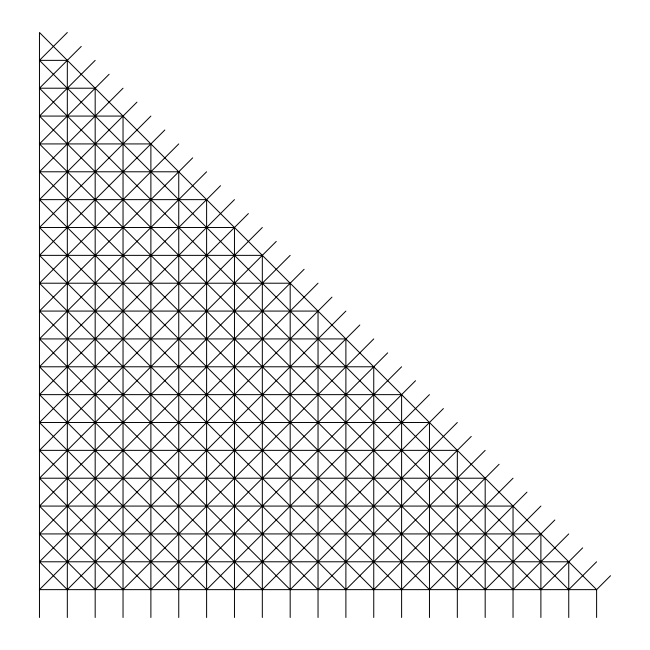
<?xml version="1.0" encoding="UTF-8"?>
<svg xmlns="http://www.w3.org/2000/svg" width="650" height="650" viewBox="0 0 650 650"><rect width="100%" height="100%" fill="white"/><g stroke="black" fill="none" stroke-linecap="round" stroke-linejoin="round"><path stroke-width="0.97" d="M596.611 561.787L568.75 589.639L39.463 60.361L67.324 32.5M582.676 547.861L540.889 589.639L39.463 88.213L81.25 46.426M568.75 533.926L513.037 589.639L39.463 116.074L95.176 60.361M554.824 520L485.176 589.639L39.463 143.926L109.111 74.287M540.889 506.074L457.324 589.639L39.463 171.787L123.037 88.213M526.963 492.139L429.463 589.639L39.463 199.639L136.963 102.139M513.037 478.213L401.611 589.639L39.463 227.5L150.889 116.074M499.111 464.287L373.75 589.639L39.463 255.361L164.824 130M485.176 450.361L345.889 589.639L39.463 283.213L178.75 143.926M471.25 436.426L318.037 589.639L39.463 311.074L192.676 157.861M457.324 422.5L290.176 589.639L39.463 338.926L206.611 171.787M443.389 408.574L262.324 589.639L39.463 366.787L220.537 185.713M429.463 394.639L234.463 589.639L39.463 394.639L234.463 199.639M415.537 380.713L206.611 589.639L39.463 422.5L248.389 213.574M401.611 366.787L178.75 589.639L39.463 450.361L262.324 227.5M387.676 352.861L150.889 589.639L39.463 478.213L276.25 241.426M373.75 338.926L123.037 589.639L39.463 506.074L290.176 255.361M359.824 325L95.176 589.639L39.463 533.926L304.111 269.287M345.889 311.074L67.324 589.639L39.463 561.787L318.037 283.213M331.963 297.139L39.463 589.639L596.611 589.639L610.537 575.713M39.463 60.361L67.324 60.361L67.324 617.5M39.463 88.213L95.176 88.213L95.176 617.5M39.463 116.074L123.037 116.074L123.037 617.5M39.463 143.926L150.889 143.926L150.889 617.5M39.463 171.787L178.75 171.787L178.75 617.5M39.463 199.639L206.611 199.639L206.611 617.5M39.463 227.5L234.463 227.5L234.463 617.5M39.463 255.361L262.324 255.361L262.324 617.5M39.463 283.213L290.176 283.213L290.176 617.5M39.463 311.074L318.037 311.074L318.037 617.5M39.463 338.926L345.889 338.926L345.889 617.5M39.463 366.787L373.75 366.787L373.75 617.5M39.463 394.639L401.611 394.639L401.611 617.5M39.463 422.5L429.463 422.5L429.463 617.5M39.463 450.361L457.324 450.361L457.324 617.5M39.463 478.213L485.176 478.213L485.176 617.5M39.463 506.074L513.037 506.074L513.037 617.5M39.463 533.926L540.889 533.926L540.889 617.5M39.463 561.787L568.75 561.787L568.75 617.5M596.611 617.5L596.611 589.639L39.463 32.5L39.463 617.5"/></g></svg>
